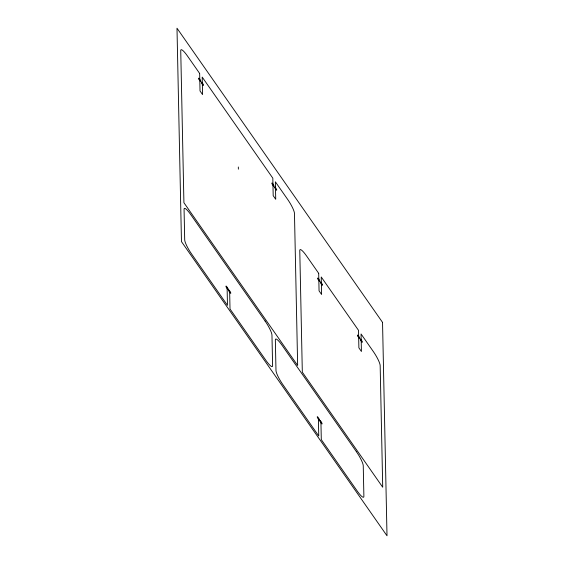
<?xml version="1.0" encoding="UTF-8"?>
<svg xmlns="http://www.w3.org/2000/svg" width="564" height="564" viewBox="0 0 564 564"><rect width="100%" height="100%" fill="white"/><g stroke="black" fill="none" stroke-linecap="round" stroke-linejoin="round"><path stroke-width="0.85" d="M238.332 166.993L238.382 169.179M382.54 322.389L176.99 28.2L181.46 241.611L387.01 535.8L382.54 322.389M199.656 73.461L187.403 55.921A12.373 2.319 58.5 0 0 180.734 50.619L183.92 202.716L297.651 365.486L294.464 213.389A12.373 2.319 58.5 0 0 287.612 199.339L275.359 181.805L275.726 199.296L273.188 195.659L272.821 178.168L202.201 77.099L202.568 94.59L200.023 90.952L199.656 73.461M318.695 273.343L306.442 255.809A12.373 2.319 58.5 0 0 299.773 250.508L302.318 372.169L382.716 487.233L380.164 365.571A12.373 2.319 58.5 0 0 373.312 351.52L361.059 333.98L361.425 351.478L358.887 347.84L358.521 330.342L321.233 276.98L321.6 294.478L319.062 290.841L318.695 273.343M265.108 321.029L190.731 214.581A12.373 2.319 58.5 0 0 184.061 209.279L184.703 239.89A12.373 2.319 58.5 0 0 191.556 253.941L227.475 305.343L227.109 287.851L229.647 291.489L230.013 308.98L265.933 360.389A12.373 2.319 58.5 0 0 272.602 365.691L271.961 335.079A12.373 2.319 58.5 0 0 265.108 321.029M356.392 451.672L282.014 345.224A12.373 2.319 58.5 0 0 275.345 339.923L275.986 370.534A12.373 2.319 58.5 0 0 282.839 384.585L318.752 435.986L318.392 418.495L320.93 422.133L321.297 439.624L357.216 491.032A12.373 2.319 58.5 0 0 363.886 496.334L363.244 465.723A12.373 2.319 58.5 0 0 356.392 451.672M228.906 290.862A1.981 0.374 58.5 0 0 230.746 293.301A1.981 0.374 58.5 0 0 229.534 290.657A1.981 0.374 58.5 0 0 228.906 290.862M226.199 286.984A1.981 0.374 58.5 0 0 228.046 289.431A1.981 0.374 58.5 0 0 226.834 286.787A1.981 0.374 58.5 0 0 226.199 286.984M317.483 417.635A1.981 0.374 58.5 0 0 319.33 420.074A1.981 0.374 58.5 0 0 318.117 417.43A1.981 0.374 58.5 0 0 317.483 417.635M320.19 421.505A1.981 0.374 58.5 0 0 322.03 423.945A1.981 0.374 58.5 0 0 320.817 421.301A1.981 0.374 58.5 0 0 320.19 421.505M317.92 278.954A1.981 0.374 58.5 0 0 319.767 281.394A1.981 0.374 58.5 0 0 318.554 278.757A1.981 0.374 58.5 0 0 317.92 278.954M320.627 282.825A1.981 0.374 58.5 0 0 322.474 285.264A1.981 0.374 58.5 0 0 321.261 282.627A1.981 0.374 58.5 0 0 320.627 282.825M360.452 339.824A1.981 0.374 58.5 0 0 362.299 342.263A1.981 0.374 58.5 0 0 361.087 339.627A1.981 0.374 58.5 0 0 360.452 339.824M357.752 335.954A1.981 0.374 58.5 0 0 359.592 338.393A1.981 0.374 58.5 0 0 358.38 335.756A1.981 0.374 58.5 0 0 357.752 335.954M201.595 82.936A1.981 0.374 58.5 0 0 203.435 85.383A1.981 0.374 58.5 0 0 202.222 82.739A1.981 0.374 58.5 0 0 201.595 82.936M198.888 79.066A1.981 0.374 58.5 0 0 200.735 81.512A1.981 0.374 58.5 0 0 199.522 78.868A1.981 0.374 58.5 0 0 198.888 79.066M274.837 187.763A1.981 0.374 58.5 0 0 276.677 190.202A1.981 0.374 58.5 0 0 275.465 187.565A1.981 0.374 58.5 0 0 274.837 187.763M272.13 183.892A1.981 0.374 58.5 0 0 273.977 186.332A1.981 0.374 58.5 0 0 272.764 183.695A1.981 0.374 58.5 0 0 272.13 183.892"/></g></svg>
